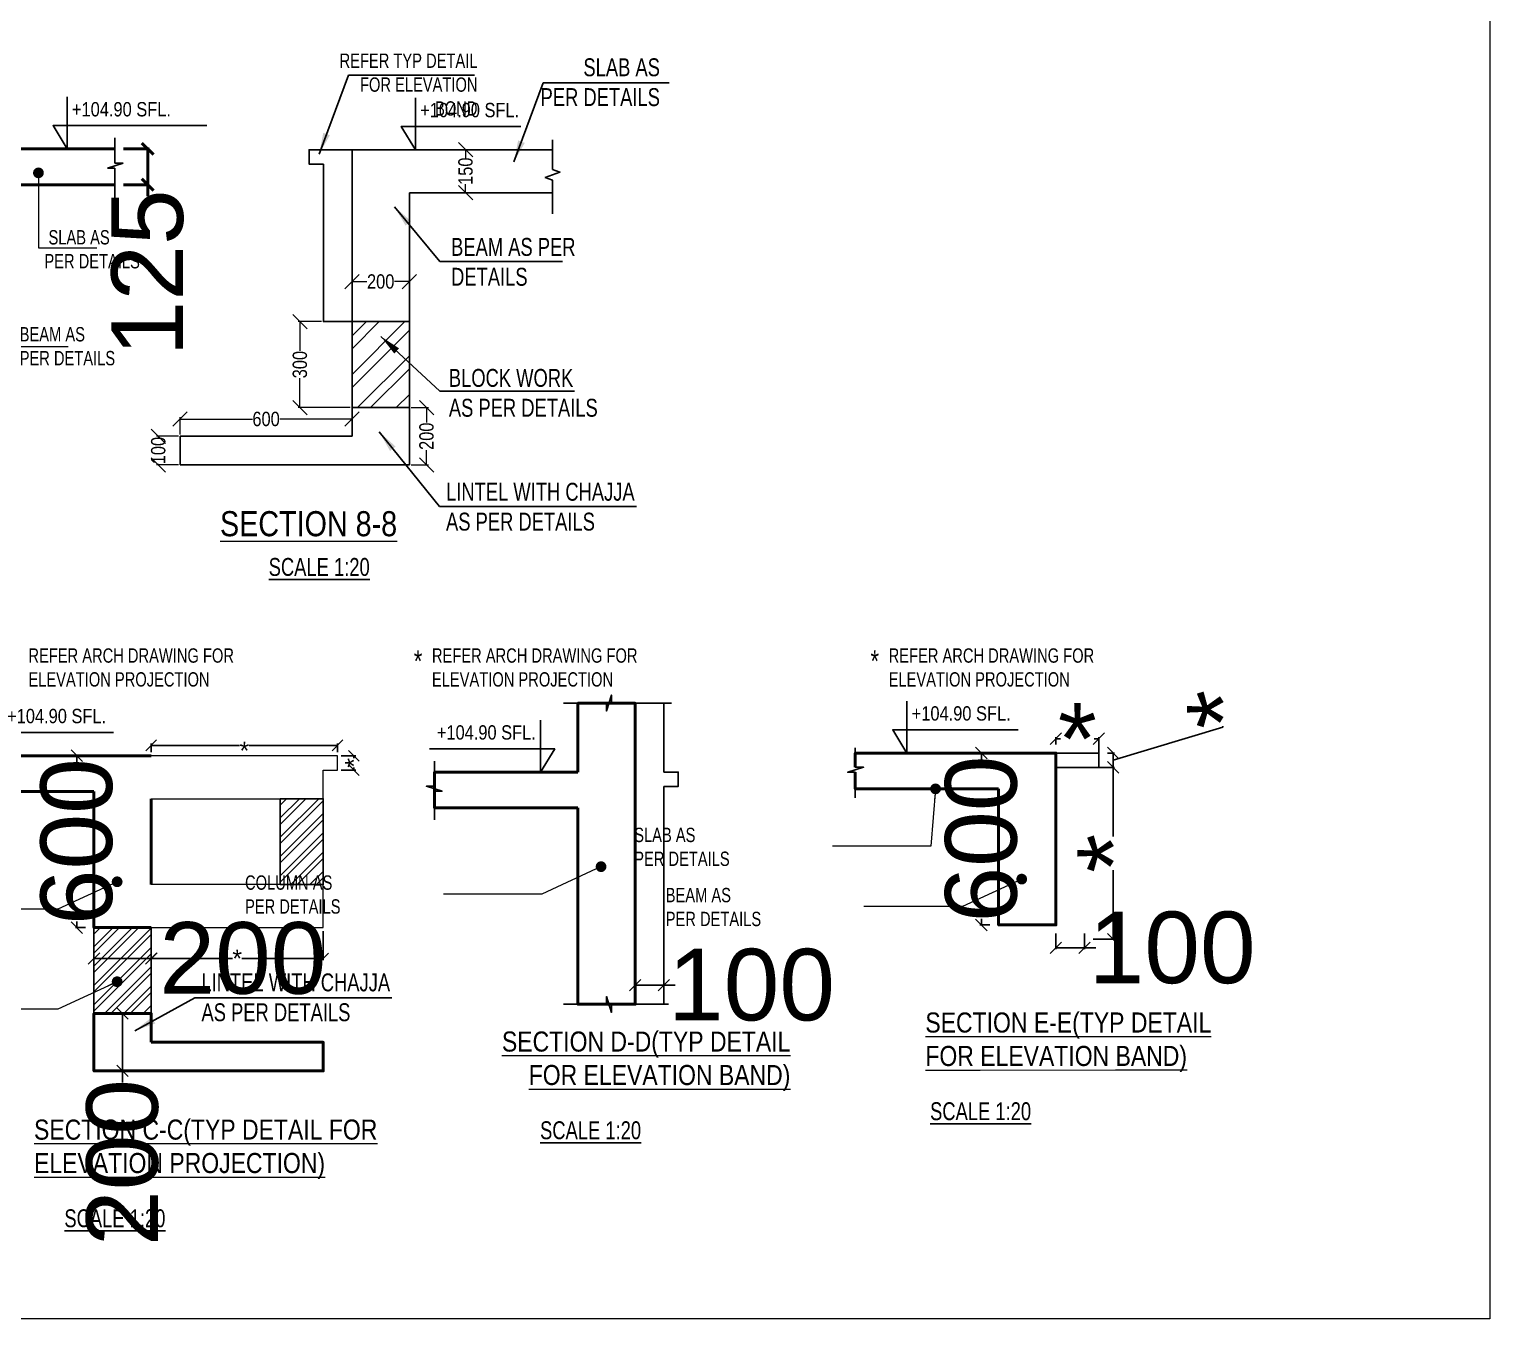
# Model space of a CAD drawing. Header units: millimetres. Extents: x 20 to 37377, y -2 to 80215.
# Drawn here: x 15985 to 21083, y 6772 to 11273 of the extents above; entities that cross this region are included whole.
import ezdxf

# ---------------------------------------------------------------- set-up
doc = ezdxf.new("R2010")
doc.units = ezdxf.units.MM
for name, color, linetype, lineweight in [('A-BOXING PROJECTION', 8, 'Continuous', 9), ('A-CONC', 5, 'Continuous', 40), ('A-CONC-PATT', 253, 'Continuous', 0), ('S - COL', 5, 'Continuous', 40), ('S - DIM', 253, 'Continuous', 13), ('S - SEC CUT', 5, 'Continuous', 13), ('S - SEC CUT TXT', 1, 'Continuous', 13), ('STR-Stair', 1, 'Continuous', 13)]:
    doc.layers.add(name, color=color, linetype=linetype, lineweight=lineweight)
for name, color, linetype in [('BAND DETAILS', 2, 'Continuous'), ('HAT', 8, 'Continuous'), ('Leader', 8, 'Continuous'), ('S - HATCH', 8, 'Continuous'), ('S - TXT-1', 6, 'Continuous'), ('S-SECTION', 5, 'Continuous'), ('SEC TEXT', 50, 'Continuous'), ('TEMP', 8, 'Continuous'), ('TEXT', 7, 'Continuous')]:
    doc.layers.add(name, color=color, linetype=linetype)
doc.styles.add('SD', font='ARIALNB.TTF')
doc.styles.add('SED', font='ARIALN.TTF', dxfattribs={"height": 50})
doc.styles.add('SOBHA', font='arial.ttf')
doc.styles.add('sobha.sed', font='swisscl.ttf')
doc.dimstyles.new('S--20', dxfattribs={"dimscale": 20, "dimtxt": 12.5, "dimasz": 2, "dimexe": 0.25, "dimexo": 1.5, "dimgap": 0.1, "dimtad": 0, "dimdec": 0, "dimrnd": 0.0005, "dimzin": 0, "dimdsep": 46, "dimtxsty": 'SOBHA', "dimblk": 'OBLIQUE', "dimcen": 0.09, "dimclrd": 8, "dimclre": 8, "dimclrt": 4, "dimadec": 0, "dimazin": 0, "dimtfac": 1, "dimtdec": 0, "dimtofl": 0, "dimtmove": 0, "dimatfit": 3, "dimfxl": 0.18, "dimtolj": 1, "dimtzin": 0, "dimlwd": -1, "dimlwe": -1, "dimarcsym": 0})
doc.dimstyles.new('S--25', dxfattribs={"dimscale": 25, "dimtxt": 50, "dimasz": 2, "dimexe": 0.25, "dimexo": 0.25, "dimgap": 0.1, "dimtad": 0, "dimdec": 0, "dimrnd": 0.0005, "dimzin": 0, "dimdsep": 46, "dimtxsty": 'SED', "dimblk": 'OBLIQUE', "dimcen": 0.09, "dimclrd": 8, "dimclre": 8, "dimclrt": 6, "dimadec": 0, "dimazin": 0, "dimtfac": 1, "dimtdec": 0, "dimtofl": 0, "dimtmove": 0, "dimatfit": 3, "dimfxl": 0.18, "dimtolj": 1, "dimtzin": 0, "dimlwd": -1, "dimlwe": -1, "dimarcsym": 0})
doc.dimstyles.new('S-25', dxfattribs={"dimscale": 25, "dimtxt": 2.5, "dimasz": 1.5, "dimexe": 0.25, "dimexo": 0.5, "dimgap": 0.1, "dimtad": 0, "dimdec": 0, "dimrnd": 0.0005, "dimzin": 0, "dimdsep": 46, "dimtxsty": 'SOBHA', "dimblk": 'OBLIQUE', "dimcen": 0.09, "dimclrd": 8, "dimclre": 8, "dimclrt": 6, "dimadec": 0, "dimazin": 0, "dimtfac": 1, "dimtdec": 0, "dimtofl": 0, "dimtmove": 0, "dimatfit": 3, "dimfxl": 0.18, "dimtolj": 1, "dimtzin": 0, "dimlwd": -1, "dimlwe": -1, "dimarcsym": 0})
doc.dimstyles.new('S-50', dxfattribs={"dimscale": 50, "dimtxt": 2.5, "dimasz": 1.5, "dimexe": 0.25, "dimexo": 0.25, "dimgap": 0.1, "dimtad": 0, "dimdec": 0, "dimrnd": 0.0005, "dimzin": 0, "dimdsep": 46, "dimtxsty": 'SOBHA', "dimblk": 'OBLIQUE', "dimcen": 0.09, "dimclrd": 8, "dimclre": 8, "dimclrt": 6, "dimadec": 5, "dimazin": 0, "dimtfac": 1, "dimtdec": 0, "dimtofl": 0, "dimtmove": 0, "dimatfit": 3, "dimfxl": 0.18, "dimtolj": 1, "dimtzin": 0, "dimlwd": -1, "dimlwe": -1, "dimarcsym": 0})

# ---------------------------------------------------------------- blocks, each defined once
blk = doc.blocks.new('_Oblique')
at = {"color": 0, "linetype": 'ByBlock', "lineweight": -2}
blk.add_line((-0.5, -0.5), (0.5, 0.5), dxfattribs=at)
blk = doc.blocks.new('*D293')
at = {"layer": 'Defpoints', "color": 0, "transparency": 16777216}
for p in [(16284.1, 10854.8), (16284.1, 10729.8), (16398.4, 10729.8)]:
    blk.add_point(p, dxfattribs=at)
at = {"layer": 'S - COL', "color": 8, "transparency": 16777216}
for p, q in [((16314.1, 10854.8), (16403.4, 10854.8)), ((16398.4, 10854.8), (16398.4, 10729.8)), ((16314.1, 10729.8), (16403.4, 10729.8)), ((16398.4, 10729.8), (16398.4, 10689.8))]:
    blk.add_line(p, q, dxfattribs=at)
at = {"layer": 'S - COL', "color": 8, "transparency": 16777216, "xscale": 40, "yscale": 40, "zscale": 40}
for p, rotation in [((16398.4, 10854.8), 90), ((16398.4, 10729.8), 270)]:
    blk.add_blockref('_Oblique', p, dxfattribs=dict(at, rotation=rotation))
at = {"layer": 'S - COL', "color": 4, "transparency": 16777216, "insert": (16398.4, 10422.4), "char_height": 250, "attachment_point": 5, "rotation": 90, "style": 'SOBHA'}
blk.add_mtext('\\A1;125', dxfattribs=at)
blk = doc.blocks.new('*D307')
at = {"layer": 'Defpoints', "color": 0, "linetype": 'ByBlock', "transparency": 16777216}
for p in [(16511.6, 9912), (16511.6, 9852), (17111.6, 9852)]:
    blk.add_point(p, dxfattribs=at)
at = {"layer": 'S - DIM', "color": 8, "transparency": 16777216}
for p, q in [((16511.6, 9858.2), (16511.6, 9918.2)), ((16511.6, 9912), (16763.8, 9912)), ((17111.6, 9912), (16859.5, 9912)), ((17111.6, 9858.2), (17111.6, 9918.2))]:
    blk.add_line(p, q, dxfattribs=at)
at = {"layer": 'S - DIM', "color": 8, "linetype": 'ByBlock', "transparency": 16777216, "xscale": 50, "yscale": 50, "zscale": 50, "rotation": 180}
blk.add_blockref('_Oblique', (16511.6, 9912), dxfattribs=at)
at = {"layer": 'S - DIM', "color": 8, "linetype": 'ByBlock', "transparency": 16777216, "xscale": 50, "yscale": 50, "zscale": 50}
blk.add_blockref('_Oblique', (17111.6, 9912), dxfattribs=at)
at = {"layer": 'S - DIM', "color": 6, "linetype": 'ByBlock', "transparency": 16777216, "insert": (16811.6, 9912), "char_height": 50, "attachment_point": 5, "style": 'SED'}
blk.add_mtext('\\A1;600', dxfattribs=at)
blk = doc.blocks.new('*D308')
at = {"layer": 'Defpoints', "color": 0, "linetype": 'ByBlock', "transparency": 16777216}
for p in [(16511.6, 9852), (16435.4, 9752), (16511.6, 9752)]:
    blk.add_point(p, dxfattribs=at)
at = {"layer": 'S - DIM', "color": 8, "transparency": 16777216}
for p, q in [((16505.4, 9852), (16429.2, 9852)), ((16435.4, 9852), (16435.4, 9847.8)), ((16505.4, 9752), (16429.2, 9752)), ((16435.4, 9752), (16435.4, 9756.2))]:
    blk.add_line(p, q, dxfattribs=at)
at = {"layer": 'S - DIM', "color": 8, "linetype": 'ByBlock', "transparency": 16777216, "xscale": 50, "yscale": 50, "zscale": 50}
for p, rotation in [((16435.4, 9852), 90), ((16435.4, 9752), 270)]:
    blk.add_blockref('_Oblique', p, dxfattribs=dict(at, rotation=rotation))
at = {"layer": 'S - DIM', "color": 6, "linetype": 'ByBlock', "transparency": 16777216, "insert": (16435.4, 9802), "char_height": 50, "attachment_point": 5, "rotation": 90, "style": 'SED'}
blk.add_mtext('\\A1;100', dxfattribs=at)
blk = doc.blocks.new('*D309')
at = {"layer": 'Defpoints', "color": 0, "linetype": 'ByBlock', "transparency": 16777216}
for p in [(17111.6, 10391.8), (17111.6, 10319.2), (17311.6, 10319.2)]:
    blk.add_point(p, dxfattribs=at)
at = {"layer": 'S - DIM', "color": 8, "transparency": 16777216}
for p, q in [((17111.6, 10325.5), (17111.6, 10398)), ((17111.6, 10391.8), (17163.6, 10391.8)), ((17311.6, 10391.8), (17259.7, 10391.8)), ((17311.6, 10325.5), (17311.6, 10398))]:
    blk.add_line(p, q, dxfattribs=at)
at = {"layer": 'S - DIM', "color": 8, "linetype": 'ByBlock', "transparency": 16777216, "xscale": 50, "yscale": 50, "zscale": 50, "rotation": 180}
blk.add_blockref('_Oblique', (17111.6, 10391.8), dxfattribs=at)
at = {"layer": 'S - DIM', "color": 8, "linetype": 'ByBlock', "transparency": 16777216, "xscale": 50, "yscale": 50, "zscale": 50}
blk.add_blockref('_Oblique', (17311.6, 10391.8), dxfattribs=at)
at = {"layer": 'S - DIM', "color": 6, "linetype": 'ByBlock', "transparency": 16777216, "insert": (17211.6, 10391.8), "char_height": 50, "attachment_point": 5, "style": 'SED'}
blk.add_mtext('\\A1;200', dxfattribs=at)
blk = doc.blocks.new('*D310')
at = {"layer": 'Defpoints', "color": 0, "linetype": 'ByBlock', "transparency": 16777216}
for p in [(17011.6, 10252), (16929.7, 9952), (17111.6, 9952)]:
    blk.add_point(p, dxfattribs=at)
at = {"layer": 'S - DIM', "color": 8, "transparency": 16777216}
for p, q in [((17005.4, 10252), (16923.5, 10252)), ((16929.7, 10252), (16929.7, 10149.7)), ((16929.7, 9952), (16929.7, 10054.3)), ((17105.4, 9952), (16923.5, 9952))]:
    blk.add_line(p, q, dxfattribs=at)
at = {"layer": 'S - DIM', "color": 8, "linetype": 'ByBlock', "transparency": 16777216, "xscale": 50, "yscale": 50, "zscale": 50}
for p, rotation in [((16929.7, 10252), 90), ((16929.7, 9952), 270)]:
    blk.add_blockref('_Oblique', p, dxfattribs=dict(at, rotation=rotation))
at = {"layer": 'S - DIM', "color": 6, "linetype": 'ByBlock', "transparency": 16777216, "insert": (16929.7, 10102), "char_height": 50, "attachment_point": 5, "rotation": 90, "style": 'SED'}
blk.add_mtext('\\A1;300', dxfattribs=at)
blk = doc.blocks.new('*D311')
at = {"layer": 'Defpoints', "color": 0, "linetype": 'ByBlock', "transparency": 16777216}
for p in [(17515, 10852), (17507.8, 10702), (17515, 10702)]:
    blk.add_point(p, dxfattribs=at)
at = {"layer": 'S - DIM', "color": 8, "transparency": 16777216}
for p, q in [((17508.7, 10852), (17501.5, 10852)), ((17507.8, 10852), (17507.8, 10822.8)), ((17507.8, 10702), (17507.8, 10731.2)), ((17508.7, 10702), (17501.5, 10702))]:
    blk.add_line(p, q, dxfattribs=at)
at = {"layer": 'S - DIM', "color": 8, "linetype": 'ByBlock', "transparency": 16777216, "xscale": 50, "yscale": 50, "zscale": 50}
for p, rotation in [((17507.8, 10852), 90), ((17507.8, 10702), 270)]:
    blk.add_blockref('_Oblique', p, dxfattribs=dict(at, rotation=rotation))
at = {"layer": 'S - DIM', "color": 6, "linetype": 'ByBlock', "transparency": 16777216, "insert": (17507.8, 10777), "char_height": 50, "attachment_point": 5, "rotation": 90, "style": 'SED'}
blk.add_mtext('\\A1;150', dxfattribs=at)
blk = doc.blocks.new('*D395')
at = {"layer": 'Defpoints', "color": 0, "linetype": 'ByBlock', "transparency": 16777216}
for p in [(17311.6, 9952), (17371.6, 9952), (17311.6, 9752)]:
    blk.add_point(p, dxfattribs=at)
at = {"layer": 'S - DIM', "color": 8, "transparency": 16777216}
for p, q in [((17317.9, 9952), (17377.9, 9952)), ((17371.6, 9952), (17371.6, 9900.1)), ((17371.6, 9752), (17371.6, 9803.9)), ((17317.9, 9752), (17377.9, 9752))]:
    blk.add_line(p, q, dxfattribs=at)
at = {"layer": 'S - DIM', "color": 8, "linetype": 'ByBlock', "transparency": 16777216, "xscale": 50, "yscale": 50, "zscale": 50}
for p, rotation in [((17371.6, 9952), 90), ((17371.6, 9752), 270)]:
    blk.add_blockref('_Oblique', p, dxfattribs=dict(at, rotation=rotation))
at = {"layer": 'S - DIM', "color": 6, "linetype": 'ByBlock', "transparency": 16777216, "insert": (17371.6, 9852), "char_height": 50, "attachment_point": 5, "rotation": 90, "style": 'SED'}
blk.add_mtext('\\A1;200', dxfattribs=at)
blk = doc.blocks.new('*D314')
at = {"layer": 'BAND DETAILS', "color": 8, "transparency": 16777216}
for p, q in [((18099.9, 7986.5), (18099.9, 7931.5)), ((18199.9, 7986.5), (18199.9, 7931.5)), ((18099.9, 7936.5), (18199.9, 7936.5)), ((18199.9, 7936.5), (18239.9, 7936.5))]:
    blk.add_line(p, q, dxfattribs=at)
at = {"layer": 'Defpoints', "color": 0, "linetype": 'ByBlock', "transparency": 16777216}
for p in [(18099.9, 8016.5), (18199.9, 8016.5), (18199.9, 7936.5)]:
    blk.add_point(p, dxfattribs=at)
at = {"layer": 'BAND DETAILS', "color": 8, "linetype": 'ByBlock', "transparency": 16777216, "xscale": 40, "yscale": 40, "zscale": 40, "rotation": 180}
blk.add_blockref('_Oblique', (18099.9, 7936.5), dxfattribs=at)
at = {"layer": 'BAND DETAILS', "color": 8, "linetype": 'ByBlock', "transparency": 16777216, "xscale": 40, "yscale": 40, "zscale": 40}
blk.add_blockref('_Oblique', (18199.9, 7936.5), dxfattribs=at)
at = {"layer": 'BAND DETAILS', "color": 4, "linetype": 'ByBlock', "transparency": 16777216, "insert": (18505.9, 7936.5), "char_height": 250, "attachment_point": 5, "style": 'SOBHA'}
blk.add_mtext('\\A1;100', dxfattribs=at)
blk = doc.blocks.new('*D406')
at = {"layer": 'BAND DETAILS', "color": 8, "transparency": 16777216}
for p, q in [((16180.9, 8737.1), (16145.9, 8737.1)), ((16150.9, 8737.1), (16150.9, 8715.6)), ((16150.9, 8137.1), (16150.9, 8158.7)), ((16180.9, 8137.1), (16145.9, 8137.1))]:
    blk.add_line(p, q, dxfattribs=at)
at = {"layer": 'Defpoints', "color": 0, "linetype": 'ByBlock', "transparency": 16777216}
for p in [(16150.9, 8737.1), (16210.9, 8737.1), (16210.9, 8137.1)]:
    blk.add_point(p, dxfattribs=at)
at = {"layer": 'BAND DETAILS', "color": 8, "linetype": 'ByBlock', "transparency": 16777216, "xscale": 40, "yscale": 40, "zscale": 40}
for p, rotation in [((16150.9, 8737.1), 90), ((16150.9, 8137.1), 270)]:
    blk.add_blockref('_Oblique', p, dxfattribs=dict(at, rotation=rotation))
at = {"layer": 'BAND DETAILS', "color": 4, "linetype": 'ByBlock', "transparency": 16777216, "insert": (16150.9, 8437.1), "char_height": 250, "attachment_point": 5, "rotation": 90, "style": 'SOBHA'}
blk.add_mtext('\\A1;600', dxfattribs=at)
blk = doc.blocks.new('*D407')
at = {"layer": 'BAND DETAILS', "color": 8, "transparency": 16777216}
for p, q in [((16410.9, 8749.6), (16410.9, 8779.6)), ((16410.9, 8773.3), (16719.3, 8773.3)), ((17060.9, 8773.3), (16752.5, 8773.3)), ((17060.9, 8749.6), (17060.9, 8779.6))]:
    blk.add_line(p, q, dxfattribs=at)
at = {"layer": 'Defpoints', "color": 0, "linetype": 'ByBlock', "transparency": 16777216}
for p in [(16410.9, 8773.3), (16410.9, 8737.1), (17060.9, 8737.1)]:
    blk.add_point(p, dxfattribs=at)
at = {"layer": 'BAND DETAILS', "color": 8, "linetype": 'ByBlock', "transparency": 16777216, "xscale": 37.5, "yscale": 37.5, "zscale": 37.5, "rotation": 180}
blk.add_blockref('_Oblique', (16410.9, 8773.3), dxfattribs=at)
at = {"layer": 'BAND DETAILS', "color": 8, "linetype": 'ByBlock', "transparency": 16777216, "xscale": 37.5, "yscale": 37.5, "zscale": 37.5}
blk.add_blockref('_Oblique', (17060.9, 8773.3), dxfattribs=at)
at = {"layer": 'BAND DETAILS', "color": 6, "linetype": 'ByBlock', "transparency": 16777216, "insert": (16735.9, 8754.9), "char_height": 62.5, "attachment_point": 5, "style": 'SOBHA'}
blk.add_mtext('\\A1;*', dxfattribs=at)
blk = doc.blocks.new('*D408')
at = {"layer": 'BAND DETAILS', "color": 8, "transparency": 16777216}
for p, q in [((16210.9, 8107.1), (16210.9, 8024.5)), ((16410.9, 8107.1), (16410.9, 8024.5)), ((16210.9, 8029.5), (16410.9, 8029.5)), ((16410.9, 8029.5), (16450.9, 8029.5))]:
    blk.add_line(p, q, dxfattribs=at)
at = {"layer": 'Defpoints', "color": 0, "linetype": 'ByBlock', "transparency": 16777216}
for p in [(16210.9, 8137.1), (16410.9, 8137.1), (16410.9, 8029.5)]:
    blk.add_point(p, dxfattribs=at)
at = {"layer": 'BAND DETAILS', "color": 8, "linetype": 'ByBlock', "transparency": 16777216, "xscale": 40, "yscale": 40, "zscale": 40, "rotation": 180}
blk.add_blockref('_Oblique', (16210.9, 8029.5), dxfattribs=at)
at = {"layer": 'BAND DETAILS', "color": 8, "linetype": 'ByBlock', "transparency": 16777216, "xscale": 40, "yscale": 40, "zscale": 40}
blk.add_blockref('_Oblique', (16410.9, 8029.5), dxfattribs=at)
at = {"layer": 'BAND DETAILS', "color": 4, "linetype": 'ByBlock', "transparency": 16777216, "insert": (16730.8, 8029.5), "char_height": 250, "attachment_point": 5, "style": 'SOBHA'}
blk.add_mtext('\\A1;200', dxfattribs=at)
blk = doc.blocks.new('*D409')
at = {"layer": 'BAND DETAILS', "color": 8, "transparency": 16777216}
for p, q in [((16410.9, 8124.6), (16410.9, 8023.3)), ((17010.9, 8124.6), (17010.9, 8023.3)), ((16410.9, 8029.5), (16694.3, 8029.5)), ((17010.9, 8029.5), (16727.5, 8029.5))]:
    blk.add_line(p, q, dxfattribs=at)
at = {"layer": 'Defpoints', "color": 0, "linetype": 'ByBlock', "transparency": 16777216}
for p in [(16410.9, 8137.1), (17010.9, 8137.1), (17010.9, 8029.5)]:
    blk.add_point(p, dxfattribs=at)
at = {"layer": 'BAND DETAILS', "color": 8, "linetype": 'ByBlock', "transparency": 16777216, "xscale": 37.5, "yscale": 37.5, "zscale": 37.5, "rotation": 180}
blk.add_blockref('_Oblique', (16410.9, 8029.5), dxfattribs=at)
at = {"layer": 'BAND DETAILS', "color": 8, "linetype": 'ByBlock', "transparency": 16777216, "xscale": 37.5, "yscale": 37.5, "zscale": 37.5}
blk.add_blockref('_Oblique', (17010.9, 8029.5), dxfattribs=at)
at = {"layer": 'BAND DETAILS', "color": 6, "linetype": 'ByBlock', "transparency": 16777216, "insert": (16710.9, 8029.5), "char_height": 62.5, "attachment_point": 5, "style": 'SOBHA'}
blk.add_mtext('\\A1;*', dxfattribs=at)
blk = doc.blocks.new('*D410')
at = {"layer": 'BAND DETAILS', "color": 8, "transparency": 16777216}
for p, q in [((17073.4, 8737.1), (17124.4, 8737.1)), ((17118.2, 8737.1), (17118.2, 8728.7)), ((17073.4, 8687.1), (17124.4, 8687.1)), ((17118.2, 8687.1), (17118.2, 8695.5))]:
    blk.add_line(p, q, dxfattribs=at)
at = {"layer": 'Defpoints', "color": 0, "linetype": 'ByBlock', "transparency": 16777216}
for p in [(17060.9, 8737.1), (17118.2, 8737.1), (17060.9, 8687.1)]:
    blk.add_point(p, dxfattribs=at)
at = {"layer": 'BAND DETAILS', "color": 8, "linetype": 'ByBlock', "transparency": 16777216, "xscale": 37.5, "yscale": 37.5, "zscale": 37.5}
for p, rotation in [((17118.2, 8737.1), 90), ((17118.2, 8687.1), 270)]:
    blk.add_blockref('_Oblique', p, dxfattribs=dict(at, rotation=rotation))
at = {"layer": 'BAND DETAILS', "color": 6, "linetype": 'ByBlock', "transparency": 16777216, "insert": (17118.2, 8712.1), "char_height": 62.5, "attachment_point": 5, "rotation": 90, "style": 'SOBHA'}
blk.add_mtext('\\A1;*', dxfattribs=at)
blk = doc.blocks.new('*D411')
at = {"layer": 'BAND DETAILS', "color": 8, "transparency": 16777216}
for p, q in [((16240.9, 7837.1), (16315.7, 7837.1)), ((16310.7, 7837.1), (16310.7, 7637.1)), ((16240.9, 7637.1), (16315.7, 7637.1)), ((16310.7, 7637.1), (16310.7, 7597.1))]:
    blk.add_line(p, q, dxfattribs=at)
at = {"layer": 'Defpoints', "color": 0, "linetype": 'ByBlock', "transparency": 16777216}
for p in [(16210.9, 7837.1), (16210.9, 7637.1), (16310.7, 7637.1)]:
    blk.add_point(p, dxfattribs=at)
at = {"layer": 'BAND DETAILS', "color": 8, "linetype": 'ByBlock', "transparency": 16777216, "xscale": 40, "yscale": 40, "zscale": 40}
for p, rotation in [((16310.7, 7837.1), 90), ((16310.7, 7637.1), 270)]:
    blk.add_blockref('_Oblique', p, dxfattribs=dict(at, rotation=rotation))
at = {"layer": 'BAND DETAILS', "color": 4, "linetype": 'ByBlock', "transparency": 16777216, "insert": (16310.7, 7317.3), "char_height": 250, "attachment_point": 5, "rotation": 90, "style": 'SOBHA'}
blk.add_mtext('\\A1;200', dxfattribs=at)
blk = doc.blocks.new('*D315')
at = {"layer": 'BAND DETAILS', "color": 8, "transparency": 16777216}
for p, q in [((19568.1, 8116.4), (19568.1, 8061.4)), ((19668.1, 8116.4), (19668.1, 8061.4)), ((19568.1, 8066.4), (19668.1, 8066.4)), ((19668.1, 8066.4), (19708.1, 8066.4))]:
    blk.add_line(p, q, dxfattribs=at)
at = {"layer": 'Defpoints', "color": 0, "linetype": 'ByBlock', "transparency": 16777216}
for p in [(19568.1, 8146.4), (19668.1, 8146.4), (19668.1, 8066.4)]:
    blk.add_point(p, dxfattribs=at)
at = {"layer": 'BAND DETAILS', "color": 8, "linetype": 'ByBlock', "transparency": 16777216, "xscale": 40, "yscale": 40, "zscale": 40, "rotation": 180}
blk.add_blockref('_Oblique', (19568.1, 8066.4), dxfattribs=at)
at = {"layer": 'BAND DETAILS', "color": 8, "linetype": 'ByBlock', "transparency": 16777216, "xscale": 40, "yscale": 40, "zscale": 40}
blk.add_blockref('_Oblique', (19668.1, 8066.4), dxfattribs=at)
at = {"layer": 'BAND DETAILS', "color": 4, "linetype": 'ByBlock', "transparency": 16777216, "insert": (19974, 8066.4), "char_height": 250, "attachment_point": 5, "style": 'SOBHA'}
blk.add_mtext('\\A1;100', dxfattribs=at)
blk = doc.blocks.new('*D412')
at = {"layer": 'BAND DETAILS', "color": 8, "transparency": 16777216}
for p, q in [((19598.1, 8696.4), (19773.1, 8696.4)), ((19768.1, 8696.4), (19768.1, 8454.8)), ((19768.1, 8096.4), (19768.1, 8338)), ((19698.1, 8096.4), (19773.1, 8096.4))]:
    blk.add_line(p, q, dxfattribs=at)
at = {"layer": 'Defpoints', "color": 0, "linetype": 'ByBlock', "transparency": 16777216}
for p in [(19568.1, 8696.4), (19768.1, 8696.4), (19668.1, 8096.4)]:
    blk.add_point(p, dxfattribs=at)
at = {"layer": 'BAND DETAILS', "color": 8, "linetype": 'ByBlock', "transparency": 16777216, "xscale": 40, "yscale": 40, "zscale": 40}
for p, rotation in [((19768.1, 8696.4), 90), ((19768.1, 8096.4), 270)]:
    blk.add_blockref('_Oblique', p, dxfattribs=dict(at, rotation=rotation))
at = {"layer": 'BAND DETAILS', "color": 4, "linetype": 'ByBlock', "transparency": 16777216, "insert": (19768.1, 8396.4), "char_height": 250, "attachment_point": 5, "rotation": 90, "style": 'SOBHA'}
blk.add_mtext('\\A1;*', dxfattribs=at)
blk = doc.blocks.new('*D413')
at = {"layer": 'BAND DETAILS', "color": 8, "transparency": 16777216}
for p, q in [((19568.1, 8776.4), (19568.1, 8801.4)), ((19568.1, 8796.4), (19584.7, 8796.4)), ((19718.1, 8796.4), (19701.4, 8796.4)), ((19718.1, 8726.4), (19718.1, 8801.4))]:
    blk.add_line(p, q, dxfattribs=at)
at = {"layer": 'Defpoints', "color": 0, "linetype": 'ByBlock', "transparency": 16777216}
for p in [(19568.1, 8796.4), (19568.1, 8746.4), (19718.1, 8696.4)]:
    blk.add_point(p, dxfattribs=at)
at = {"layer": 'BAND DETAILS', "color": 8, "linetype": 'ByBlock', "transparency": 16777216, "xscale": 40, "yscale": 40, "zscale": 40, "rotation": 180}
blk.add_blockref('_Oblique', (19568.1, 8796.4), dxfattribs=at)
at = {"layer": 'BAND DETAILS', "color": 8, "linetype": 'ByBlock', "transparency": 16777216, "xscale": 40, "yscale": 40, "zscale": 40}
blk.add_blockref('_Oblique', (19718.1, 8796.4), dxfattribs=at)
at = {"layer": 'BAND DETAILS', "color": 4, "linetype": 'ByBlock', "transparency": 16777216, "insert": (19643.1, 8796.4), "char_height": 250, "attachment_point": 5, "style": 'SOBHA'}
blk.add_mtext('\\A1;*', dxfattribs=at)
blk = doc.blocks.new('*D414')
at = {"layer": 'BAND DETAILS', "color": 8, "transparency": 16777216}
for p, q in [((19338.1, 8746.4), (19303.1, 8746.4)), ((19308.1, 8746.4), (19308.1, 8724.8)), ((19308.1, 8146.4), (19308.1, 8168)), ((19338.1, 8146.4), (19303.1, 8146.4))]:
    blk.add_line(p, q, dxfattribs=at)
at = {"layer": 'Defpoints', "color": 0, "linetype": 'ByBlock', "transparency": 16777216}
for p in [(19308.1, 8746.4), (19368.1, 8746.4), (19368.1, 8146.4)]:
    blk.add_point(p, dxfattribs=at)
at = {"layer": 'BAND DETAILS', "color": 8, "linetype": 'ByBlock', "transparency": 16777216, "xscale": 40, "yscale": 40, "zscale": 40}
for p, rotation in [((19308.1, 8746.4), 90), ((19308.1, 8146.4), 270)]:
    blk.add_blockref('_Oblique', p, dxfattribs=dict(at, rotation=rotation))
at = {"layer": 'BAND DETAILS', "color": 4, "linetype": 'ByBlock', "transparency": 16777216, "insert": (19308.1, 8446.4), "char_height": 250, "attachment_point": 5, "rotation": 90, "style": 'SOBHA'}
blk.add_mtext('\\A1;600', dxfattribs=at)
blk = doc.blocks.new('*D415')
at = {"layer": 'BAND DETAILS', "color": 8, "transparency": 16777216}
for p, q in [((19768.1, 8721.4), (20151.1, 8836.3)), ((20151.1, 8836.3), (20151.1, 8840.3)), ((19748.1, 8746.4), (19773.1, 8746.4)), ((19768.1, 8696.4), (19768.1, 8746.4)), ((19748.1, 8696.4), (19773.1, 8696.4))]:
    blk.add_line(p, q, dxfattribs=at)
at = {"layer": 'Defpoints', "color": 0, "linetype": 'ByBlock', "transparency": 16777216}
for p in [(19718.1, 8746.4, -0.4), (19768.1, 8746.4), (19718.1, 8696.4, -0.4)]:
    blk.add_point(p, dxfattribs=at)
at = {"layer": 'BAND DETAILS', "color": 8, "linetype": 'ByBlock', "transparency": 16777216, "xscale": 40, "yscale": 40, "zscale": 40}
for p, rotation in [((19768.1, 8746.4), 90), ((19768.1, 8696.4), 270)]:
    blk.add_blockref('_Oblique', p, dxfattribs=dict(at, rotation=rotation))
at = {"layer": 'BAND DETAILS', "color": 4, "linetype": 'ByBlock', "transparency": 16777216, "insert": (20151.1, 8898.7), "char_height": 250, "attachment_point": 5, "rotation": 90, "style": 'SOBHA'}
blk.add_mtext('\\A1;*', dxfattribs=at)

msp = doc.modelspace()

# ---------------------------------------------------------------- hatches: boundary and pattern name
at = {"layer": 'A-CONC-PATT', "linetype": 'ByBlock'}
h = msp.add_hatch(dxfattribs=at)
h.set_pattern_fill('ANSI32', color=8, scale=5)
h.set_pattern_definition([(45, (28498.965, 2234487.136), (-33.6759605, 33.6759605), []), (45, (28521.415, 2234487.136), (-33.6759605, 33.6759605), [])])
h.paths.add_polyline_path([(16860.9, 8586.9), (17010.9, 8586.9), (17010.9, 8287.1), (16860.9, 8287.1)])
h = msp.add_hatch(dxfattribs=at)
h.set_pattern_fill('ANSI32', color=8, scale=5)
h.set_pattern_definition([(45, (27848.965, 2234037.136), (-33.6759605, 33.6759605), []), (45, (27871.415, 2234037.136), (-33.6759605, 33.6759605), [])])
h.paths.add_polyline_path([(16210.9, 8137.1), (16410.9, 8137.1), (16410.9, 7837.1), (16210.9, 7837.1)])
at = {"layer": 'HAT'}
h = msp.add_hatch(dxfattribs=at)
h.set_pattern_fill('ANSI32', color=8, scale=10)
h.set_pattern_definition([(45, (-468263.59, 164535.44), (-67.351921, 67.351921), []), (45, (-468218.69, 164535.44), (-67.351921, 67.351921), [])])
h.paths.add_polyline_path([(17311.6, 10252), (17111.6, 10252), (17111.6, 9952), (17311.6, 9952)])

# ---------------------------------------------------------------- linework, layer by layer
at = {"layer": 'A-BOXING PROJECTION', "color": 2}
msp.add_lwpolyline([(16410.9, 8137.1), (17010.9, 8137.1), (17010.9, 8287.1), (16410.9, 8287.1), (16410.9, 8586.9), (17010.9, 8586.9), (17010.9, 8687.1), (17060.9, 8687.1), (17060.9, 8737.1), (16410.9, 8737.1)], dxfattribs=at)
at = {"layer": 'A-CONC'}
msp.add_line((16410.9, 7757.1), (16410.9, 7737.1), dxfattribs=at)
for points in [[(16410.9, 7737.1), (16410.9, 7837.1), (16210.9, 7837.1), (16210.9, 7637.1), (16410.9, 7637.1)], [(16410.9, 7637.1), (17010.9, 7637.1), (17010.9, 7737.1), (16410.9, 7737.1)]]:
    msp.add_lwpolyline(points, dxfattribs=at)
at = {"layer": 'BAND DETAILS', "linetype": 'ByBlock'}
for points in [[(17111.6, 10852), (16961.6, 10852), (16961.6, 10802), (17011.6, 10802)], [(17111.6, 10852), (17111.6, 10252), (17011.6, 10252), (17011.6, 10802)], [(18099.9, 8919.9), (18099.9, 8679.9)], [(18199.9, 8679.9), (18199.9, 8919.9)], [(18099.9, 8679.9), (18099.9, 7869.9), (18199.9, 7869.9), (18199.9, 8629.9)], [(18199.9, 8679.9), (18249.9, 8679.9), (18249.9, 8629.9), (18199.9, 8629.9)]]:
    msp.add_lwpolyline(points, dxfattribs=at)
at = {"layer": 'BAND DETAILS', "linetype": 'ByBlock', "elevation": -0.4}
msp.add_lwpolyline([(19568.1, 8696.4), (19568.1, 8746.4), (19718.1, 8746.4), (19718.1, 8696.4), (19568.1, 8696.4)], dxfattribs=at)
at = {"layer": 'BAND DETAILS', "color": 7, "linetype": 'ByBlock'}
for points in [[(16860.9, 8586.9), (17010.9, 8586.9), (17010.9, 8287.1), (16860.9, 8287.1), (16860.9, 8586.9)], [(16210.9, 8137.1), (16410.9, 8137.1), (16410.9, 7837.1), (16210.9, 7837.1)]]:
    msp.add_lwpolyline(points, close=True, dxfattribs=at)
at = {"layer": 'HAT', "color": 8}
for p, q in [((17111.6, 9952), (17111.6, 10252)), ((17311.6, 9952), (17311.6, 10252))]:
    msp.add_line(p, q, dxfattribs=at)
at = {"layer": 'S - COL', "linetype": 'ByBlock'}
msp.add_line((15748.4, 10854.8), (16284.1, 10854.8), dxfattribs=at)
at = {"layer": 'S - COL'}
msp.add_line((16284.1, 10729.8), (15748.4, 10729.8), dxfattribs=at)
for points in [[(17899.9, 8554.9), (17899.9, 7869.9), (18099.9, 7869.9), (18099.9, 8919.9), (17899.9, 8919.9), (17899.9, 8679.9)], [(16210.9, 8737.1), (15710.9, 8737.1), (15710.9, 8687.6)], [(16410.9, 8737.1), (16210.9, 8737.1)], [(15710.9, 8670.3), (15710.9, 8612.1), (16210.9, 8612.1)], [(17899.9, 8679.9), (17399.9, 8679.9), (17399.9, 8554.9), (17899.9, 8554.9)], [(16210.9, 8612.1), (16210.9, 8137.1), (16410.9, 8137.1)], [(16410.9, 8287.1), (16410.9, 8586.9)]]:
    msp.add_lwpolyline(points, dxfattribs=at)
at = {"layer": 'S - COL', "elevation": -0.4}
for points in [[(19368.1, 8746.4), (18868.1, 8746.4), (18868.1, 8696.9)], [(19368.1, 8621.4), (19368.1, 8146.4), (19568.1, 8146.4), (19568.1, 8746.4), (19368.1, 8746.4)], [(18868.1, 8679.6), (18868.1, 8621.4), (19368.1, 8621.4)]]:
    msp.add_lwpolyline(points, dxfattribs=at)
at = {"layer": 'S - HATCH'}
for p, q in [((16284.1, 10893.2), (16284.1, 10805.2)), ((16313, 10805.2), (16257.9, 10787.9)), ((16257.9, 10787.9), (16284.1, 10787.9)), ((16284.1, 10805.2), (16313, 10805.2)), ((16284.1, 10787.9), (16284.1, 10668.6))]:
    msp.add_line(p, q, dxfattribs=at)
for points in [[(18226.4, 8919.9), (18016.9, 8919.9), (18016.9, 8948.9), (17999.6, 8893.7), (17999.6, 8919.9), (17849.9, 8919.9)], [(17399.9, 8718.4), (17399.9, 8630.4), (17371, 8630.4), (17426.1, 8613.1), (17399.9, 8613.1), (17399.9, 8513.8)], [(18215.9, 7869.9), (18016.9, 7869.9), (18016.9, 7841), (17999.6, 7896.2), (17999.6, 7869.9), (17849.9, 7869.9)]]:
    msp.add_lwpolyline(points, dxfattribs=at)
at = {"layer": 'S - HATCH', "elevation": -0.4}
msp.add_lwpolyline([(18868.1, 8764.9), (18868.1, 8696.9), (18897, 8696.9), (18841.8, 8679.6), (18868.1, 8679.6), (18868.1, 8590.3)], dxfattribs=at)
at = {"layer": 'S-SECTION', "linetype": 'Continuous'}
msp.add_lwpolyline([(17811.6, 10887), (17811.6, 10783.2), (17837.4, 10773.9), (17785.9, 10755.1), (17811.6, 10745.7), (17811.6, 10628.4)], dxfattribs=at)
at = {"layer": 'S-SECTION', "linetype": 'ByBlock'}
for points in [[(17311.6, 10702), (17311.6, 10252), (17111.6, 10252), (17111.6, 10852), (17311.6, 10852)], [(17311.6, 10852), (17811.6, 10852)], [(17311.6, 10702), (17811.6, 10702)], [(17311.6, 9752), (17311.6, 9952), (17111.6, 9952), (17111.6, 9852)], [(17111.6, 9852), (16511.6, 9852)], [(16511.6, 9852), (16511.6, 9752)], [(17311.6, 9752), (16511.6, 9752)], [(17311.6, 9752), (17311.6, 9752)]]:
    msp.add_lwpolyline(points, dxfattribs=at)
at = {"layer": 'STR-Stair', "linetype": 'ByBlock'}
msp.add_lwpolyline([(11751.9, 15637.3), (21082.6, 15637.3), (21082.6, 6772), (11751.9, 6772)], close=True, dxfattribs=at)
at = {"layer": 'TEMP'}
for points in [[(16117.2, 11036), (16117.2, 10854.8), (16068.2, 10936), (16605.3, 10936)], [(17332.6, 11033.2), (17332.6, 10852), (17283.5, 10933.2), (17700.7, 10933.2)], [(15890.9, 8918.4), (15890.9, 8737.1), (15841.9, 8818.3), (16279, 8818.3)], [(17769.9, 8861.2), (17769.9, 8679.9), (17818.9, 8761.1), (17381.8, 8761.1)]]:
    msp.add_lwpolyline(points, dxfattribs=at)
at = {"layer": 'TEMP', "elevation": -0.4}
msp.add_lwpolyline([(19048.1, 8927.6), (19048.1, 8746.4), (18999, 8827.6), (19436.2, 8827.6)], dxfattribs=at)

# ---------------------------------------------------------------- texts
at = {"layer": 'S - SEC CUT', "color": 4, "char_height": 50, "width": 408.126, "style": 'SED'}
for insert, attachment_point in [((16134.1, 11018.2), 1), ((17349.4, 11015.4), 1), ((15907.8, 8900.6), 1), ((19064.9, 8909.8, -0.4), 1), ((17753.1, 8843.4), 3)]:
    msp.add_mtext('+104.90 SFL.', dxfattribs=dict(at, insert=insert, attachment_point=attachment_point))
at = {"layer": 'S - SEC CUT TXT', "color": 1, "linetype": 'ByBlock'}
for s, insert, char_height, width, attachment_point, rotation, style in [('{\\fArial Narrow|b0|i0|c0|p34;\\LSECTION 8-8}', (17269, 9590.5, 0.2), 87.5, 727.875, 3, 359.9893, 'SD'), ('\\pxql;{\\LSECTION E-E(TYP DETAIL FOR ELEVATION BAND)}', (19112.6, 7840.9), 70, 1138.401, 1, 0.0107, 'SED'), ('{\\LSECTION D-D(TYP DETAIL FOR ELEVATION BAND)}', (18641.5, 7774.4, 0.4), 70, 1138.401, 3, 359.9893, 'SED'), ('\\pxql;{\\LSECTION C-C(TYP DETAIL FOR ELEVATION PROJECTION)}', (16001.7, 7467.2, 0.4), 70, 1235.421, 1, 0.0107, 'SED')]:
    msp.add_mtext(s, dxfattribs=dict(at, insert=insert, char_height=char_height, width=width, attachment_point=attachment_point, rotation=rotation, style=style))
at = {"layer": 'S - TXT-1', "style": 'sobha.sed'}
for s, insert, char_height, width, attachment_point in [('\\pxqj; SLAB AS\\PPER DETAILS', (16037.9, 10437.3), 50, 971.801, 7), ('\\pxqj;BEAM AS\\PPER DETAILS', (15951.6, 10098.9), 50, 1001.801, 7), ('\\pxql;\\PREFER ARCH DRAWING FOR ELEVATION PROJECTION', (16983.9, 8977.7, -0.4), 50, 1001.801, 9), ('\\pxql;*', (17389.2, 9029.8, -0.4), 75, 62.077, 9), ('\\pxql;\\PREFER ARCH DRAWING FOR ELEVATION PROJECTION', (18392.3, 8977.7, -0.4), 50, 1001.801, 9), ('\\pxql;*', (18983.2, 9029.8, -0.4), 75, 62.077, 9), ('\\pxql;\\PREFER ARCH DRAWING FOR ELEVATION PROJECTION', (19986.3, 8977.7, -0.4), 50, 1001.801, 9), ('\\pxqj;SLAB AS\\PPER DETAILS', (19098.2, 8351.7), 50, 1001.801, 9), ('\\pxqj;COLUMN AS\\PPER DETAILS', (17740, 8185.3, 0.4), 50, 1001.801, 9), ('\\pxqj;BEAM AS\\PPER DETAILS', (19208.2, 8141.7), 50, 1001.801, 9)]:
    msp.add_mtext(s, dxfattribs=dict(at, insert=insert, char_height=char_height, width=width, attachment_point=attachment_point))
at = {"layer": 'SEC TEXT', "color": 6, "style": 'sobha.sed'}
for s, insert, char_height, width, attachment_point in [('\\pxqr;REFER TYP DETAIL FOR ELEVATION BOND', (16979.4, 11187.7), 50, 570.028, 1), ('\\pxqr;SLAB AS\\P PER DETAILS', (17603.9, 11171), 62.5, 582.315, 1), ('\\pxql; BEAM AS PER\\P DETAILS', (18193.1, 10376.5), 62.5, 753.597, 9), ('\\pxql;BLOCK WORK \\PAS PER DETAILS', (18452.6, 9919.3), 62.5, 1003.11, 9), ('\\pxql;LINTEL WITH CHAJJA \\PAS PER DETAILS', (18112.7, 9521.9), 62.5, 673.074, 9), ('\\pxql;LINTEL WITH CHAJJA \\PAS PER DETAILS', (17259.2, 7977.3), 62.5, 673.074, 3)]:
    msp.add_mtext(s, dxfattribs=dict(at, insert=insert, char_height=char_height, width=width, attachment_point=attachment_point))
at = {"layer": 'TEXT', "char_height": 62.5, "style": 'sobha.sed'}
for insert, width, attachment_point in [((16820.7, 9363.8, 0.2), 381.874, 7), ((19561.1, 7464.3), 431.996, 9), ((18199.9, 7397.9, 0.4), 431.996, 9), ((16539.6, 7090.6, 0.4), 431.996, 9)]:
    msp.add_mtext('\\pxql;{\\LSCALE 1:20}', dxfattribs=dict(at, insert=insert, width=width, attachment_point=attachment_point))

# ---------------------------------------------------------------- dimensions: what is measured, and where the dimension line sits
at = {"layer": 'BAND DETAILS', "linetype": 'ByBlock'}
for base, p1, p2, dimstyle, override, picture, middle in [((19768.1, 8746.4), (19718.1, 8696.4, -0.4), (19718.1, 8746.4, -0.4), 'S--20', {"dimtmove": 1}, '*D415', (20151.1, 8842.3)), ((17118.2, 8737.1), (17060.9, 8687.1), (17060.9, 8737.1), 'S-25', {"dimtmove": 2}, '*D410', (17118.2, 8712.1))]:
    dim = msp.add_linear_dim(base=base, p1=p1, p2=p2, angle=90, text='*', dimstyle=dimstyle, override=override, dxfattribs=at)
    dim.commit()
    dim.dimension.update_dxf_attribs({"geometry": picture, "text_midpoint": middle})
dim = msp.add_linear_dim(base=(19568.1, 8796.4, -0.4), p1=(19718.1, 8696.4, -0.4), p2=(19568.1, 8746.4, -0.4), text='*', dimstyle='S--20', dxfattribs=at)
dim.commit()
dim.dimension.update_dxf_attribs({"geometry": '*D413', "text_midpoint": (19643.1, 8796.4, -0.4)})
dim = msp.add_linear_dim(base=(16410.9, 8773.3), p1=(17060.9, 8737.1), p2=(16410.9, 8737.1), text='*', dimstyle='S-25', override={"dimtmove": 2}, dxfattribs=at)
dim.commit()
dim.dimension.update_dxf_attribs({"geometry": '*D407', "text_midpoint": (16735.9, 8754.9), "dimtype": 160})
for base, p1, p2, picture, middle in [((16150.9, 8737.1), (16210.9, 8137.1), (16210.9, 8737.1), '*D406', (16150.9, 8437.1)), ((19308.1, 8746.4, -0.4), (19368.1, 8146.4, -0.4), (19368.1, 8746.4, -0.4), '*D414', (19308.1, 8446.4, -0.4)), ((16310.7, 7637.1), (16210.9, 7837.1), (16210.9, 7637.1), '*D411', (16310.7, 7317.3))]:
    dim = msp.add_linear_dim(base=base, p1=p1, p2=p2, angle=90, dimstyle='S--20', dxfattribs=at)
    dim.commit()
    dim.dimension.update_dxf_attribs({"geometry": picture, "text_midpoint": middle})
dim = msp.add_linear_dim(base=(19768.1, 8696.4, -0.4), p1=(19668.1, 8096.4, -0.4), p2=(19568.1, 8696.4, -0.4), angle=90, text='*', dimstyle='S--20', dxfattribs=at)
dim.commit()
dim.dimension.update_dxf_attribs({"geometry": '*D412', "text_midpoint": (19768.1, 8396.4, -0.4), "dimtype": 160})
for base, p1, p2, picture, middle in [((19668.1, 8066.4, -0.4), (19568.1, 8146.4, -0.4), (19668.1, 8146.4, -0.4), '*D315', (19974, 8066.4, -0.4)), ((16410.9, 8029.5), (16210.9, 8137.1), (16410.9, 8137.1), '*D408', (16730.8, 8029.5)), ((18199.9, 7936.5), (18099.9, 8016.5), (18199.9, 8016.5), '*D314', (18505.9, 7936.5))]:
    dim = msp.add_linear_dim(base=base, p1=p1, p2=p2, dimstyle='S--20', dxfattribs=at)
    dim.commit()
    dim.dimension.update_dxf_attribs({"geometry": picture, "text_midpoint": middle})
dim = msp.add_linear_dim(base=(17010.9, 8029.5), p1=(16410.9, 8137.1), p2=(17010.9, 8137.1), text='*', dimstyle='S-25', override={"dimtmove": 2}, dxfattribs=at)
dim.commit()
dim.dimension.update_dxf_attribs({"geometry": '*D409', "text_midpoint": (16710.9, 8029.5)})
at = {"layer": 'S - COL'}
dim = msp.add_linear_dim(base=(16398.4, 10729.8), p1=(16284.1, 10854.8), p2=(16284.1, 10729.8), angle=90, dimstyle='S--20', dxfattribs=at)
dim.commit()
dim.dimension.update_dxf_attribs({"geometry": '*D293', "text_midpoint": (16398.4, 10422.4)})
at = {"layer": 'S - DIM', "linetype": 'ByBlock'}
for base, p1, p2, angle, picture, middle in [((17507.8, 10702), (17515, 10852), (17515, 10702), 90, '*D311', (17507.8, 10777)), ((17111.6, 10391.8), (17311.6, 10319.2), (17111.6, 10319.2), 180, '*D309', (17211.6, 10391.8)), ((16929.7, 9952), (17011.6, 10252), (17111.6, 9952), 90, '*D310', (16929.7, 10102)), ((16511.6, 9912), (17111.6, 9852), (16511.6, 9852), 180, '*D307', (16811.6, 9912)), ((17371.6, 9952), (17311.6, 9752), (17311.6, 9952), 90, '*D395', (17371.6, 9852)), ((16435.4, 9752), (16511.6, 9852), (16511.6, 9752), 90, '*D308', (16435.4, 9802))]:
    dim = msp.add_linear_dim(base=base, p1=p1, p2=p2, angle=angle, dimstyle='S--25', dxfattribs=at)
    dim.commit()
    dim.dimension.update_dxf_attribs({"geometry": picture, "text_midpoint": middle})

# ---------------------------------------------------------------- leaders
at = {"layer": 'Leader', "color": 1}
for points in [[(16996.8, 10836.4), (17098.9, 11112.3), (17539, 11112.3)], [(17676.8, 10809.7), (17778.9, 11085.6), (18219, 11085.6)], [(17260.1, 10652.8), (17418.3, 10461.6), (17846, 10461.6)], [(17212.3, 10200.5), (17418.6, 10009.9), (17888.1, 10009.9)], [(17206.8, 9866.9), (17416.5, 9607), (18104.3, 9607)], [(16353.3, 7777.5), (16563, 7892.3), (17250.8, 7892.3)]]:
    msp.add_leader(points, dimstyle='S-50', override={"dimasz": 1.5, "dimfxl": 0}, dxfattribs=at)
at = {"layer": 'S - DIM'}
for points in [[(16017.1, 10771.2, 0.2), (16017.1, 10509.3, 0.2), (16220.5, 10509.3, 0.2)], [(15710.9, 10350.6, 0.2), (15918, 10165.4, 0.2), (16121.4, 10165.4, 0.2)], [(19148.1, 8621.4), (19131.8, 8420.9), (18788.4, 8420.9)], [(17980.8, 8349.9, 0.4), (17773.7, 8254.4, 0.4), (17430.3, 8254.4, 0.4)], [(16291.8, 8297.1, 0.4), (16084.7, 8201.6, 0.4), (15741.3, 8201.6, 0.4)], [(19448.9, 8306.4), (19241.8, 8210.9), (18898.4, 8210.9)], [(16291.8, 7948.4, 0.4), (16084.7, 7852.9, 0.4), (15702.4, 7852.9, 0.4)]]:
    msp.add_leader(points, dimstyle='S-25', override={"dimldrblk": 'Dot'}, dxfattribs=at)

doc.saveas('drawing.dxf')
